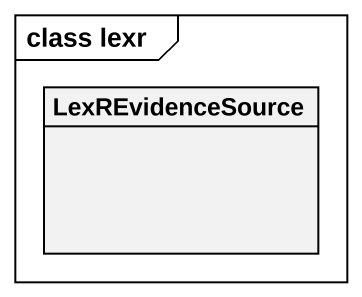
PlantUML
@startuml
mainframe class lexr
hide circle
hide empty members
class LexREvidenceSource
@enduml
